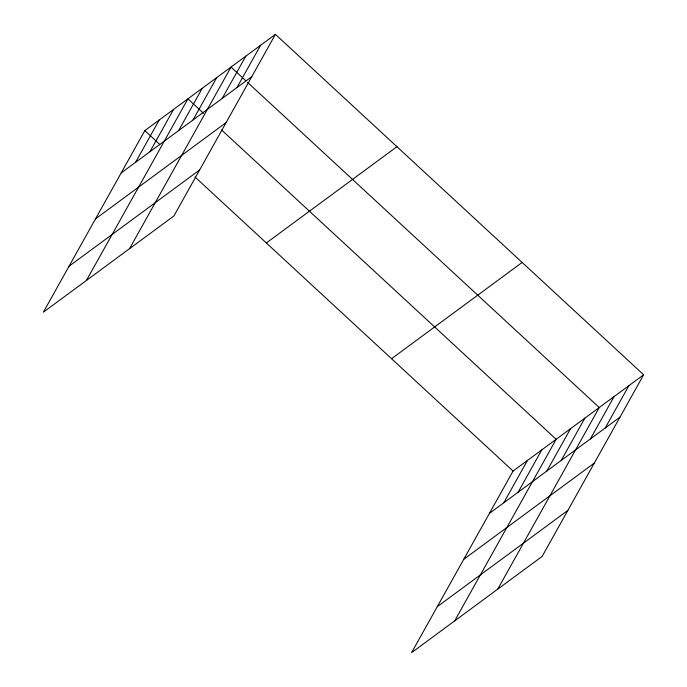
<?xml version="1.0" encoding="UTF-8"?>
<svg xmlns="http://www.w3.org/2000/svg" width="687" height="687" viewBox="0 0 687 687"><rect width="100%" height="100%" fill="white"/><g stroke="black" fill="none" stroke-linecap="round" stroke-linejoin="round"><path stroke-width="1.03" d="M275.418 34.35L144.828 130.616L43.35 312.207L173.931 215.941L275.418 34.35L643.65 374.793L542.172 556.384L411.582 652.65L513.069 471.059L643.65 374.793M135.554 162.338L159.195 120.027M149.912 151.75L173.562 109.439M86.442 280.433L187.929 98.851L203.601 113.346M178.646 130.564L202.287 88.262M193.013 119.976L216.654 77.674M129.534 248.668L231.021 67.077L245.912 80.851M222.176 98.481L245.817 56.171M236.972 87.567L260.622 45.256M503.786 502.781L527.427 460.47M518.153 492.193L541.794 449.882M454.674 620.885L556.161 439.294L221.635 130.015M546.878 471.016L570.528 428.705M561.245 460.427L584.886 418.117M497.766 589.111L599.253 407.528L247.483 82.303M590.408 438.924L614.058 396.614M605.213 428.01L628.854 385.708M121.187 172.926L251.777 76.661M95.502 218.887L226.083 122.621M69.035 266.238L199.625 169.972M266.35 242.966L396.94 146.7M391.547 358.717L522.137 262.451M489.419 513.369L620.009 417.103M463.734 559.33L594.324 463.064M437.267 606.69L567.857 510.424M144.828 130.616L159.727 144.39M195.005 177.006L513.069 471.059"/></g></svg>
